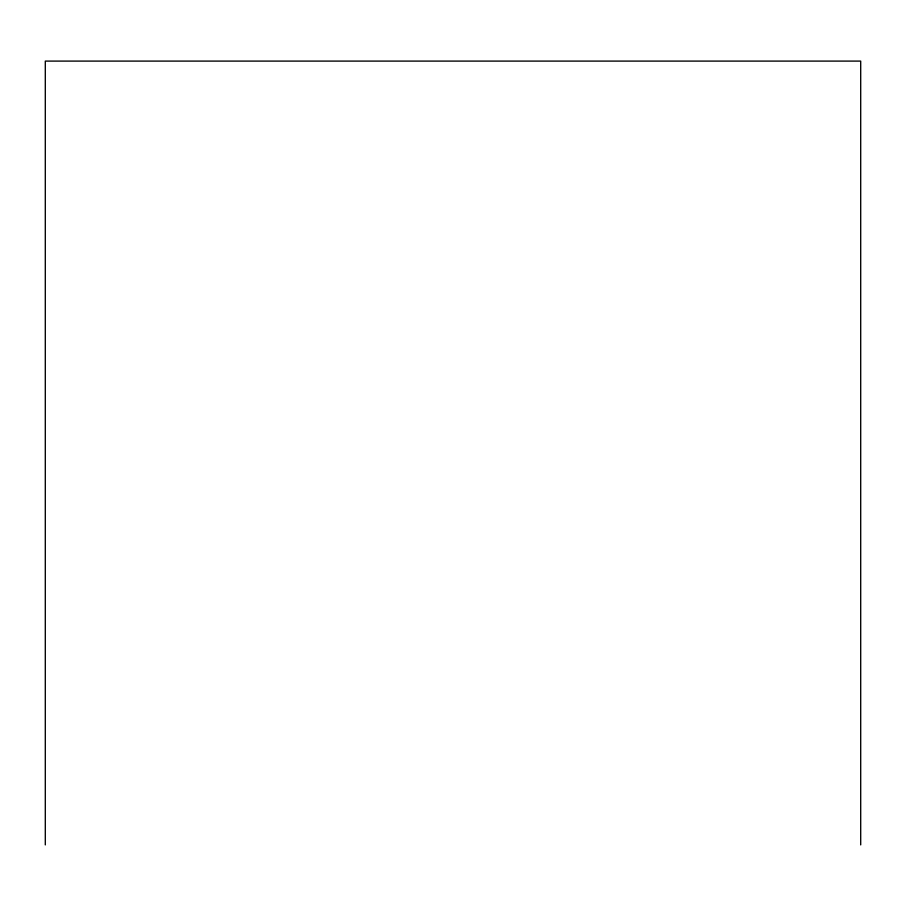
<?xml version="1.0" encoding="UTF-8"?>
<svg xmlns="http://www.w3.org/2000/svg" width="906" height="906" viewBox="0 0 906 906"><rect width="100%" height="100%" fill="white"/><g stroke="black" fill="none" stroke-linecap="round" stroke-linejoin="round"><path stroke-width="1.36" d="M860.7 844.902L860.7 61.098L45.3 61.098L45.3 844.902"/></g></svg>
